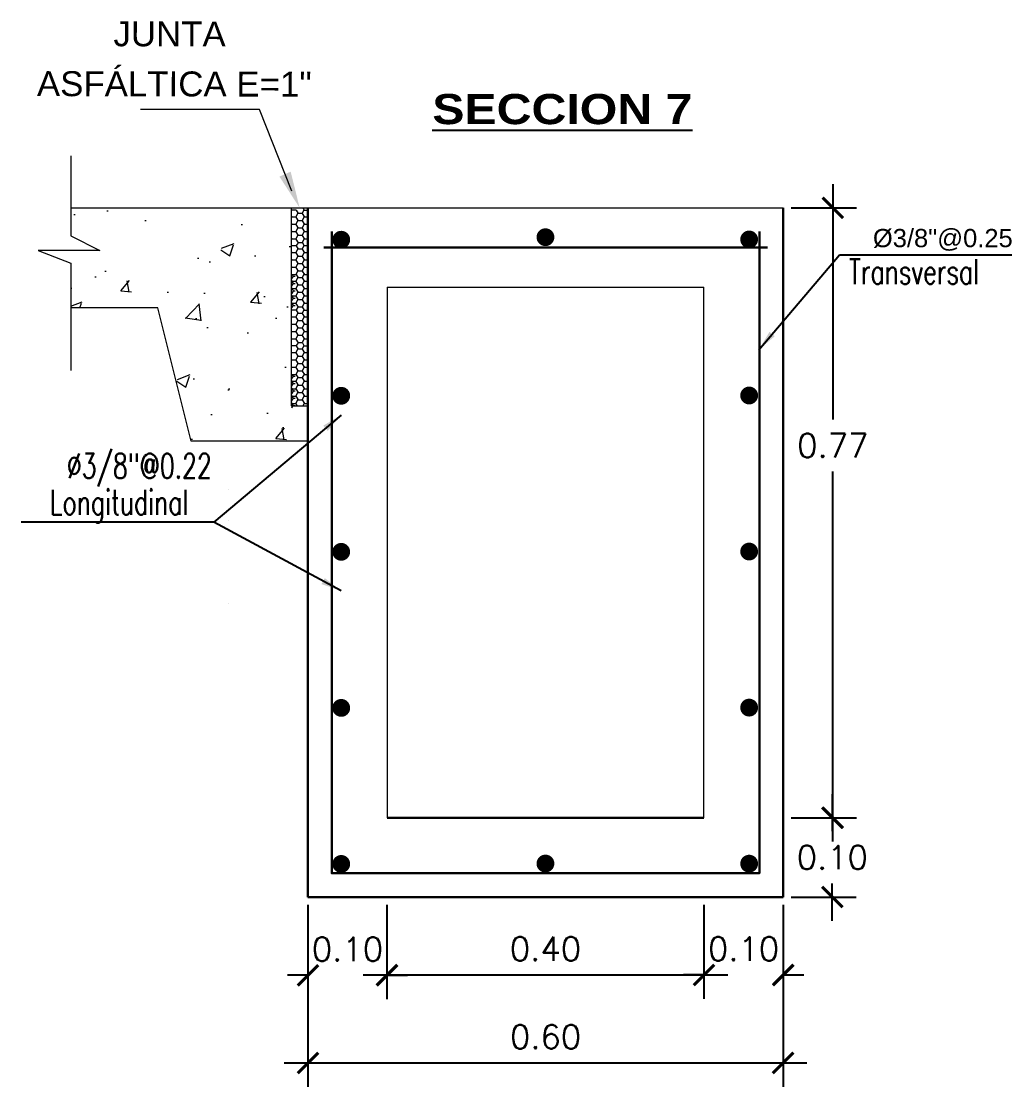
# Model space of a CAD drawing. Header units: millimetres. Extents: x 2085 to 2236, y 1365 to 1444.
# Drawn here: x 2234.154 to 2235.404, y 1440.389 to 1441.734 of the extents above; entities that cross this region are included whole.
import ezdxf

# ---------------------------------------------------------------- set-up
doc = ezdxf.new("R2010")
doc.units = ezdxf.units.MM
doc.linetypes.add('ACAD_ISO02W100', pattern=[15, 12, -3])
for name, color, linetype, lineweight in [('0.2', 32, 'ACAD_ISO02W100', 0), ('cotas', 1, 'Continuous', 15), ('linea fina 01', 189, 'Continuous', 0), ('TEXTO', 255, 'Continuous', 5)]:
    doc.layers.add(name, color=color, linetype=linetype, lineweight=lineweight)
doc.layers.add('TEX', color=3, linetype='Continuous')
doc.styles.add('COTAS', font='arial.ttf')
doc.styles.add('MtXpl_Arial_Black', font='')
doc.styles.add('ROMANS', font='romans.shx', dxfattribs={"width": 0.7})
doc.styles.add('ROMANS-DIM', font='romans.shx')
doc.styles.add('VANO', font='swissl.ttf', dxfattribs={"height": 0.2})
doc.styles.get('MtXpl_Arial_Black').set_extended_font_data('Arial Black')
doc.dimstyles.new('1-25V', dxfattribs={"dimscale": 0.2, "dimtxt": 0.18, "dimasz": 0.13, "dimexe": 0.18, "dimexo": 0.15, "dimgap": 0.1, "dimtad": 0, "dimtih": 1, "dimtoh": 1, "dimzin": 0, "dimdsep": 46, "dimtxsty": 'COTAS', "dimcen": 0.09, "dimadec": 0, "dimazin": 0, "dimtfac": 1, "dimtmove": 2, "dimatfit": 3, "dimfxl": 1, "dimtolj": 1, "dimtzin": 0, "dimarcsym": 0})
doc.dimstyles.new('20_METRIC  ARCHITECTURAL', dxfattribs={"dimscale": 0.2, "dimtxt": 0.03, "dimasz": 0.13, "dimexe": 0.15, "dimexo": 0.05, "dimgap": 0.09, "dimtad": 1, "dimtih": 1, "dimtoh": 1, "dimzin": 0, "dimdsep": 46, "dimtxsty": 'ROMANS-DIM', "dimblk": 'ARCHTICK', "dimcen": 2, "dimdle": 0.15, "dimclrd": 9, "dimclre": 9, "dimadec": 0, "dimazin": 0, "dimtfac": 1, "dimtix": 1, "dimtofl": 0, "dimtmove": 0, "dimatfit": 3, "dimfxl": 1, "dimfrac": 2, "dimtolj": 1, "dimtzin": 0, "dimarcsym": 0})

# ---------------------------------------------------------------- blocks, each defined once
blk = doc.blocks.new('_ArchTick')
at = {"color": 0, "linetype": 'ByBlock', "const_width": 0.15}
blk.add_lwpolyline([(-0.5, -0.5), (0.5, 0.5)], dxfattribs=at)
blk = doc.blocks.new('*D833')
at = {"color": 9, "lineweight": -2, "transparency": 16777216}
for p, q in [((2234.515935564061, 1440.618351281424), (2234.515935564061, 1440.3889240346)), ((2235.115935564095, 1440.618351281424), (2235.115935564095, 1440.3889240346)), ((2234.485935564061, 1440.4189240346), (2235.145935564096, 1440.4189240346))]:
    blk.add_line(p, q, dxfattribs=at)
at = {"layer": 'Defpoints', "color": 0, "transparency": 16777216}
for p in [(2234.515935564061, 1440.628351281424, 5186.962977339907), (2235.115935564095, 1440.628351281424, 5186.962977339907), (2235.115935564095, 1440.4189240346)]:
    blk.add_point(p, dxfattribs=at)
at = {"color": 9, "lineweight": -2, "transparency": 16777216, "xscale": 0.026, "yscale": 0.026, "zscale": 0.026, "rotation": 180}
blk.add_blockref('_ArchTick', (2234.515935564061, 1440.4189240346), dxfattribs=at)
at = {"color": 9, "lineweight": -2, "transparency": 16777216, "xscale": 0.026, "yscale": 0.026, "zscale": 0.026}
blk.add_blockref('_ArchTick', (2235.115935564095, 1440.4189240346), dxfattribs=at)
at = {"color": 0, "lineweight": 0, "transparency": 16777216, "insert": (2234.815935564107, 1440.4519240346), "char_height": 0.03, "attachment_point": 5, "style": 'ROMANS-DIM'}
blk.add_mtext('\\A1;0.60', dxfattribs=at)
blk = doc.blocks.new('*D834')
at = {"color": 9, "lineweight": -2, "transparency": 16777216}
for p, q in [((2235.177992081091, 1440.758351193508), (2235.177992081091, 1440.711351284033)), ((2235.125935564039, 1440.728351193508), (2235.207992081091, 1440.728351193508)), ((2235.177992081091, 1440.598351283287), (2235.177992081091, 1440.645351284033)), ((2235.125935564039, 1440.628351283287), (2235.207992081091, 1440.628351283287))]:
    blk.add_line(p, q, dxfattribs=at)
at = {"layer": 'Defpoints', "color": 0, "transparency": 16777216}
for p in [(2235.115935564039, 1440.728351193508), (2235.115935564039, 1440.628351283287), (2235.177992081091, 1440.628351283287)]:
    blk.add_point(p, dxfattribs=at)
at = {"color": 9, "lineweight": -2, "transparency": 16777216, "xscale": 0.026, "yscale": 0.026, "zscale": 0.026}
for p, rotation in [((2235.177992081091, 1440.728351193508), 90), ((2235.177992081091, 1440.628351283287), 270)]:
    blk.add_blockref('_ArchTick', p, dxfattribs=dict(at, rotation=rotation))
at = {"color": 0, "lineweight": 0, "transparency": 16777216, "insert": (2235.177992081091, 1440.678351284032), "char_height": 0.03, "attachment_point": 5, "style": 'ROMANS-DIM'}
blk.add_mtext('\\A1;0.10', dxfattribs=at)
blk = doc.blocks.new('*D835')
at = {"color": 9, "lineweight": -2, "transparency": 16777216}
for p, q in [((2234.515935564061, 1440.618351283287), (2234.515935564061, 1440.499500723844)), ((2234.615655943398, 1440.618351283287), (2234.615655943398, 1440.499500723844)), ((2234.515935564061, 1440.529500723844), (2234.489935564061, 1440.529500723844)), ((2234.615655943398, 1440.529500723844), (2234.641655943399, 1440.529500723844))]:
    blk.add_line(p, q, dxfattribs=at)
at = {"layer": 'Defpoints', "color": 0, "transparency": 16777216}
for p in [(2234.515935564061, 1440.628351283287, 5186.962977339907), (2234.615655943398, 1440.628351283287, 5186.962977339907), (2234.615655943398, 1440.529500723844)]:
    blk.add_point(p, dxfattribs=at)
at = {"color": 9, "lineweight": -2, "transparency": 16777216, "xscale": 0.026, "yscale": 0.026, "zscale": 0.026}
blk.add_blockref('_ArchTick', (2234.515935564061, 1440.529500723844), dxfattribs=at)
at = {"color": 9, "lineweight": -2, "transparency": 16777216, "xscale": 0.026, "yscale": 0.026, "zscale": 0.026, "rotation": 180}
blk.add_blockref('_ArchTick', (2234.615655943398, 1440.529500723844), dxfattribs=at)
at = {"color": 0, "lineweight": 0, "transparency": 16777216, "insert": (2234.565795753729, 1440.562500723843), "char_height": 0.03, "attachment_point": 5, "style": 'ROMANS-DIM'}
blk.add_mtext('\\A1;0.10', dxfattribs=at)
blk = doc.blocks.new('*D836')
at = {"color": 9, "lineweight": -2, "transparency": 16777216}
for p, q in [((2234.615655943398, 1440.618351281424), (2234.615655943398, 1440.499922184562)), ((2235.015935564061, 1440.618351281424), (2235.015935564061, 1440.499922184562)), ((2234.585655943398, 1440.529922184562), (2235.045935564061, 1440.529922184562))]:
    blk.add_line(p, q, dxfattribs=at)
at = {"layer": 'Defpoints', "color": 0, "transparency": 16777216}
for p in [(2234.615655943398, 1440.628351281424, 10373.92595467981), (2235.015935564061, 1440.628351281424, 5186.962977339907), (2235.015935564061, 1440.529922184562)]:
    blk.add_point(p, dxfattribs=at)
at = {"color": 9, "lineweight": -2, "transparency": 16777216, "xscale": 0.026, "yscale": 0.026, "zscale": 0.026, "rotation": 180}
blk.add_blockref('_ArchTick', (2234.615655943398, 1440.529922184562), dxfattribs=at)
at = {"color": 9, "lineweight": -2, "transparency": 16777216, "xscale": 0.026, "yscale": 0.026, "zscale": 0.026}
blk.add_blockref('_ArchTick', (2235.015935564061, 1440.529922184562), dxfattribs=at)
at = {"color": 0, "lineweight": 0, "transparency": 16777216, "insert": (2234.81579575373, 1440.562922184561), "char_height": 0.03, "attachment_point": 5, "style": 'ROMANS-DIM'}
blk.add_mtext('\\A1;0.40', dxfattribs=at)
blk = doc.blocks.new('*D837')
at = {"color": 9, "lineweight": -2, "transparency": 16777216}
for p, q in [((2235.015935564061, 1440.618351281424), (2235.015935564061, 1440.499922184562)), ((2235.115935564095, 1440.618351281424), (2235.115935564095, 1440.499922184562)), ((2235.015935564061, 1440.529922184562), (2234.989935564061, 1440.529922184562)), ((2235.115935564095, 1440.529922184562), (2235.141935564096, 1440.529922184562))]:
    blk.add_line(p, q, dxfattribs=at)
at = {"layer": 'Defpoints', "color": 0, "transparency": 16777216}
for p in [(2235.015935564061, 1440.628351281424, 5186.962977339907), (2235.115935564095, 1440.628351281424, 5186.962977339907), (2235.115935564095, 1440.529922184562)]:
    blk.add_point(p, dxfattribs=at)
at = {"color": 9, "lineweight": -2, "transparency": 16777216, "xscale": 0.026, "yscale": 0.026, "zscale": 0.026}
blk.add_blockref('_ArchTick', (2235.015935564061, 1440.529922184562), dxfattribs=at)
at = {"color": 9, "lineweight": -2, "transparency": 16777216, "xscale": 0.026, "yscale": 0.026, "zscale": 0.026, "rotation": 180}
blk.add_blockref('_ArchTick', (2235.115935564095, 1440.529922184562), dxfattribs=at)
at = {"color": 0, "lineweight": 0, "transparency": 16777216, "insert": (2235.065935564078, 1440.562922184561), "char_height": 0.03, "attachment_point": 5, "style": 'ROMANS-DIM'}
blk.add_mtext('\\A1;0.10', dxfattribs=at)
blk = doc.blocks.new('TEXTO 1')
at = {"layer": 'linea fina 01', "ltscale": 0.1}
for p, q in [((-0.0508167723950521, 0.1241394892707319), (-0.2010398150864177, 0.1241394892707319)), ((-0.0100357992129006, 0.0209258095888174), (-0.0508167723950521, 0.1241394892707319))]:
    blk.add_line(p, q, dxfattribs=at)
blk.add_solid([(-0.02553807579244, 0.0394717055042122), (0, 0), (-0.0113560050455419, 0.0456207189772329)], dxfattribs=at)
at = {"layer": '0.2', "color": 251, "true_color": 0x636466, "style": 'VANO', "oblique": 359.9999999999988}
for s, p in [('JUNTA', (-0.235123199257103, 0.2039847484927009, -5186.962977339907)), ('ASFÁLTICA E=1"', (-0.331776078852684, 0.1410587300779298, -5186.962977339907))]:
    blk.add_text(s, height=0.0314999999999926, rotation=359.8799999999986, dxfattribs=at).set_placement(p)
blk = doc.blocks.new('junta asfaltica')
at = {"lineweight": 0}
h = blk.add_hatch(dxfattribs=at)
h.set_pattern_fill('AR-CONC', scale=0.01, style=0)
h.set_pattern_definition([(50, (-0.1189008341857516, -0.0700673807971271), (0.1639662020964036, -0.0143451769850128), [0.017145, -0.188595]), (355, (-0.1189008341857516, -0.0700673807971271), (-0.0317190792824724, 0.1719511607151316), [0.013716, -0.150876525753]), (100.4514446999999, (-0.1052370278862327, -0.0712628090009275), (0.1322471223813179, 0.1576059767209756), [0.01457100792, -0.1602812201399999]), (46.1842, (-0.1189008341857516, -0.0243473808466206), (0.2439711368029169, -0.0378380951394544), [0.0257175, -0.2828925]), (96.6355576099999, (-0.0985699241846305, -0.0275005307792071), (0.2136637206463527, 0.2226835121379494), [0.021856520826, -0.240422047344]), (351.18415117, (-0.1189008341857516, -0.0243473808466206), (0.2136637206584793, 0.2226835121269794), [0.020573970363, -0.226313758728]), (21, (-0.0960408341843504, -0.0357773808761977), (0.1364529521422192, -0.0920386783683789), [0.017145, -0.188595]), (326, (-0.0960408341843504, -0.0357773808761977), (0.0556218255128824, 0.1657691695100873), [0.013716, -0.150876]), (71.45144499999999, (-0.0846697548481643, -0.0434472707099758), (0.1920747773508445, 0.0737304919973147), [0.01457100792, -0.16028094384]), (37.5, (-0.1189008341857516, -0.0700673807971271), (0.0027797429255326, 0.0760995349858378), [0, -0.1490472, 0, -0.153162, 0, -0.1514475]), (7.499999999999999, (-0.1189008341857516, -0.0700673807971271), (0.0601376962592752, 0.0901625173363076), [0, -0.0873252, 0, -0.1456182, 0, -0.0577215]), (327.5, (-0.1698786341848972, -0.0700673807971271), (0.1220315356501842, -0.0051558695934061), [0, -0.05715, 0, -0.178308, 0, -0.236601]), (317.5, (-0.1927386341862984, -0.0700673807971271), (0.1333162632474163, 0.0228838419299997), [0, -0.074295, 0, -0.1184148, 0, -0.168021])])
h.paths.add_polyline_path([(-0.0210516101701615, 2.68221356e-08), (-0.2996047820056447, 2.68221356e-08), (-0.2996047820056447, -0.0354425396023999), (-0.2629513452084211, -0.0536842927335783), (-0.3405718617955244, -0.0536842927335783), (-0.2996047820056447, -0.0698087543248676), (-0.2996047820056447, -0.1263088059424717), (-0.1894634049244814, -0.1263088059424717), (-0.1473604562202126, -0.2947206035255476), (-0.0210516101701615, -0.2947206075489248)])
h = blk.add_hatch(dxfattribs=at)
h.set_pattern_fill('HONEY', scale=0.0187124216457653, angle=180, style=0)
h.set_pattern_definition([(360, (-1344.435306308298, 712.0165321929755), (0.0080206117279161, -0.0046307012336861), [0.0053470744852774, -0.0106941489705549]), (240, (-1344.435306308298, 712.0165321929755), (-0.0080206107696662, -0.0046307028934237), [0.0053470744852774, -0.0106941489705549]), (300, (-1344.435306308298, 712.0165321929755), (9.5825e-10, -0.0092614041271098), [-0.0106941489705548, 0.0053470744852774])])
h.paths.add_polyline_path([(-0.0210514743416752, -0.0843195278941949), (-0.0210514743416752, -0.1264220193027086), (-0.0160414602769379, -0.1264220193027086), (-0.0160414602769379, -0.0843195278941949)])
h = blk.add_hatch(dxfattribs=at)
h.set_pattern_fill('HONEY', scale=0.0187124216457653, angle=180, style=0)
h.set_pattern_definition([(360, (-1344.435306308298, 711.8902233816681), (0.0080206117279161, -0.0046307012336861), [0.0053470744852774, -0.0106941489705549]), (240, (-1344.435306308298, 711.8902233816681), (-0.0080206107696662, -0.0046307028934237), [0.0053470744852774, -0.0106941489705549]), (300, (-1344.435306308298, 711.8902233816681), (9.5825e-10, -0.0092614041271098), [-0.0106941489705548, 0.0053470744852774])])
h.paths.add_polyline_path([(-0.0210514743416752, -0.2106283378600438), (-0.0210514743416752, -0.2527308292685575), (-0.0160414602769379, -0.2527308292685575), (-0.0160414602769379, -0.2106283378600438)])
at = {"color": 7, "linetype": 'ByBlock', "lineweight": 0}
for p, q in [((-0.2996047820056447, 0.0657418549060367), (-0.2996047820056447, -0.0354425369203)), ((-0.2996047820056447, -0.0354425369203), (-0.2629513452084211, -0.0536842887102012)), ((-0.2629513452084211, -0.0536842887102012), (-0.3405718617955244, -0.0536842887102012)), ((-0.3405718617955244, -0.0536842887102012), (-0.2996047820056447, -0.0698087529838176)), ((-0.2996047820056447, -0.0698087529838176), (-0.2996047820056447, -0.2053593622147218))]:
    blk.add_line(p, q, dxfattribs=at)
at = {"color": 7, "lineweight": 0}
for p, q in [((-0.2996047820056447, 2.81631856e-08), (-0.0210516101701615, 2.81631856e-08)), ((-0.0210514743416752, 0), (0, 0)), ((-0.0210514743416752, 0), (-0.0210514743416752, -0.25)), ((-0.0066348896848467, 0), (-0.0049328113927913, -0.0029480829834938)), ((-1.357866495e-07, -0.2947206048668249), (-1.357866495e-07, 0)), ((-0.0210515703142846, -0.010682698041137), (-0.0205355835823866, -0.0115764141082764)), ((-0.020682943747488, -0.0112982127070609), (-0.0210515702724479, -0.0119366937874475)), ((-0.0148197005551083, -0.0027724613248665), (-0.0210514743416752, -0.0027724613248665)), ((-0.0203683337476832, -0.0113096965849309), (-0.0150212592793651, -0.0113096965849309)), ((-0.0126623334804208, -0.0066675102709723), (-0.0153358707461848, -0.0112982113657836)), ((-0.0151885115028563, -0.0115764141082764), (-0.0125149742584654, -0.0162071165441375)), ((-0.0148361946316982, -0.0029252399504003), (-0.0125149739019435, -0.0069457130134651)), ((-0.0123477220349742, -0.0066789941488423), (-0.0070006475457376, -0.0066789941488423)), ((-0.0051546604418036, -0.0029252412914502), (-0.0073152590334757, -0.0066675075888725)), ((-0.0046417228782047, -0.0112982100247336), (-0.0073152601439688, -0.0159289124608222)), ((-0.0071679010893604, -0.0069457116721878), (-0.0044943638449695, -0.0115764141082764)), ((-0.0051235891251054, -0.0029047425091449), (2.09184e-11, -0.0029047425091449)), ((-0.0043271103013467, -0.0113096965849309), (-9.55119503e-08, -0.0113096965849309)), ((-0.0210515699372991, -0.0199441029130867), (-0.0205355831840279, -0.0208378162978988)), ((-0.0206829452140482, -0.0205596175790106), (-0.0210515706708066, -0.0211980946362473)), ((-0.0203683337476832, -0.0205710987745533), (-0.0150212592793651, -0.0205710987745533)), ((-0.0126623334804208, -0.0159289138018721), (-0.0153358707461848, -0.0205596148966834)), ((-0.012662334612287, -0.0251903173327719), (-0.0153358718775962, -0.0298210184275831)), ((-0.0151885091140685, -0.0208378176391761), (-0.0125149718487592, -0.0254685200750373)), ((-0.0123477220349742, -0.0159403976797421), (-0.0070006475457376, -0.0159403976797421)), ((-0.0123477220349742, -0.0252017985283146), (-0.0070006475457376, -0.0252017985283146)), ((-0.0046417231928899, -0.0205596135556334), (-0.0073152604372808, -0.0251903146504446)), ((-0.0071678994549984, -0.0162071192264648), (-0.004494362168316, -0.0208378189802261)), ((-0.0071678997692288, -0.0254685200750373), (-0.0044943625248379, -0.0300992225108985)), ((-0.0043271103013467, -0.0205710987745533), (-9.55119503e-08, -0.0205710987745533)), ((-0.0210515702724479, -0.0292055037616592), (-0.0205355819684883, -0.0300992225108985)), ((-0.0206829452140482, -0.0298210197686331), (-0.0210515703774945, -0.0304594981669197)), ((-0.0210515698745439, -0.038466907292559), (-0.0205355807952401, -0.0393606260417983)), ((-0.0206829463459144, -0.0390824232995328), (-0.0210515704193313, -0.0397208990157196)), ((-0.0203683337476832, -0.0298325009644032), (-0.0150212592793651, -0.0298325009644032)), ((-0.0203683337476832, -0.0390939018129757), (-0.0150212592793651, -0.0390939018129757)), ((-0.012662334905599, -0.0344517195223944), (-0.0153358721709083, -0.0390824219584829)), ((-0.0151885087157098, -0.0300992225108985), (-0.0125149714504005, -0.0347299236059371)), ((-0.0151885074797065, -0.0393606260417983), (-0.0125149702348608, -0.0439913284778868)), ((-0.0123477220349742, -0.0344632034002643), (-0.0070006475457376, -0.0344632034002643)), ((-0.0046417253929576, -0.0298210197686331), (-0.0073152626373485, -0.0344517222047216)), ((-0.0046417257703979, -0.0390824232995328), (-0.0073152630357072, -0.043713125735394)), ((-0.007167897380441, -0.034729924946987), (-0.004494360114677, -0.0393606260417983)), ((-0.0043271103013467, -0.0298325009644032), (-9.55537871e-08, -0.0298325009644032)), ((-0.0043271103013467, -0.0390939018129757), (-9.55537871e-08, -0.0390939018129757)), ((-0.0149139519339769, -0.0477837949990772), (-0.0206632865078973, -0.0477837949990772)), ((-0.0126623331034352, -0.0517069253326099), (-0.0153358703478261, -0.0563376264274211)), ((-0.0125149702348608, -0.0439913284778868), (-0.014899782829616, -0.0475884993372802)), ((-0.0148361946316982, -0.0479646563528604), (-0.0125149739019435, -0.0519851307569752)), ((-0.0123477220349742, -0.0437246042490642), (-0.0070006475457376, -0.0437246042490642)), ((-0.0123477220349742, -0.0517184105515298), (-0.0070006475457376, -0.0517184105515298)), ((-0.0051546604418036, -0.0479646590351877), (-0.0073152590334757, -0.0517069253326099)), ((-0.0071679007123748, -0.0519851307569752), (-0.0044943634466108, -0.0566158305107365)), ((-0.0069412944512806, -0.0439446634054548), (-0.0051814038679368, -0.0474320340156282)), ((-0.0052986274031355, -0.0476877263188271), (2.09184e-11, -0.0476877263188271)), ((-0.0210515703142846, -0.0557221157848744), (-0.0205355839802906, -0.0566158291696866)), ((-0.020682943747488, -0.056337630450571), (-0.0210515702724479, -0.056976108849085)), ((-0.0210515699372991, -0.0649835179744969), (-0.0205355831840279, -0.0658772340416363)), ((-0.0206829448370627, -0.0655990312993708), (-0.0210515706708066, -0.0662375083566076)), ((-0.0203683337476832, -0.056349112987391), (-0.0150212592793651, -0.056349112987391)), ((-0.0203683337476832, -0.0656105138361909), (-0.0150212592793651, -0.0656105138361909)), ((-0.0126623334804208, -0.0609683302043322), (-0.0153358707461848, -0.0655990312993708)), ((-0.0151885111258707, -0.0566158305107365), (-0.0125149738601067, -0.061246532946825)), ((-0.015188509491054, -0.0658772353826862), (-0.0125149722466631, -0.0705079364777248)), ((-0.0123477220349742, -0.0609798140824296), (-0.0070006475457376, -0.0609798140824296)), ((-0.0046417228782047, -0.0563376264274211), (-0.0073152601439688, -0.0609683275222324)), ((-0.0046417231928899, -0.0655990299580935), (-0.0073152604372808, -0.0702297310531321)), ((-0.0071678994549984, -0.061246534287875), (-0.004494362168316, -0.0658772367239635)), ((-0.0043271103013467, -0.056349112987391), (-9.55119503e-08, -0.056349112987391)), ((-0.0043271103013467, -0.0656105138361909), (-9.55119503e-08, -0.0656105138361909)), ((-0.0210515702724479, -0.0742449201643467), (-0.0205355819684883, -0.075138637572536)), ((-0.0206829452140482, -0.0748604361713206), (-0.0210515695812319, -0.0754989132285573)), ((-0.0203683337476832, -0.0748719160258133), (-0.0150212592793651, -0.0748719160258133)), ((-0.012662334612287, -0.0702297323941821), (-0.0153358718775962, -0.0748604348302706)), ((-0.012662334905599, -0.0794911372661318), (-0.0153358721709083, -0.0841218370198931)), ((-0.0151885087157098, -0.075138637572536), (-0.0125149714504005, -0.0797693400083972)), ((-0.0123477220349742, -0.0702412162720521), (-0.0070006475457376, -0.0702412162720521)), ((-0.0123477220349742, -0.0795026184619019), (-0.0070006475457376, -0.0795026184619019)), ((-0.0046417254766311, -0.0748604361713206), (-0.0073152627423951, -0.0794911386071817)), ((-0.0071678993713249, -0.0705079391598247), (-0.0044943621264792, -0.075138638913586)), ((-0.0071678977783449, -0.0797693413494471), (-0.0046064829057286, -0.0842058411240032)), ((-0.0043271103013467, -0.0748719160258133), (-9.55537871e-08, -0.0748719160258133)), ((-0.0210515698745439, -0.0835063236952465), (-0.0206477031460963, -0.0842058411240032)), ((-0.0210515696230687, -0.0920769859849315), (-0.0205355836869785, -0.092970700711021)), ((-0.0206829438311615, -0.0926924993098055), (-0.0210515699791358, -0.0933309790491421)), ((-0.0206829463459144, -0.084121839701993), (-0.0207314448966827, -0.0842058411240032)), ((-0.0203683337476832, -0.0841333195567131), (-0.0150212592793651, -0.0841333195567131)), ((-0.0203683337476832, -0.0927039805053482), (-0.0150212592793651, -0.0927039805053482)), ((-0.0126623335854674, -0.088061795532667), (-0.0153358708507767, -0.0926924979687556)), ((-0.015188510140888, -0.092970700711021), (-0.0125149728751239, -0.0976014018058322)), ((-0.0148361947362901, -0.0843195265531449), (-0.0125149740069901, -0.0883399996162098)), ((-0.0123477220349742, -0.088073280751587), (-0.0070006475457376, -0.088073280751587)), ((-0.0051546604836403, -0.0843195278941949), (-0.0073152590753125, -0.0880617941916171)), ((-0.0046417224803008, -0.0926924966274783), (-0.0073152597456101, -0.0973231963812396)), ((-0.0071679011521155, -0.0883399982749325), (-0.0044943638868062, -0.0929706993699711)), ((-0.0043271103013467, -0.0841333195567131), (-9.55537871e-08, -0.0841333195567131)), ((-0.0043271103013467, -0.0927039805053482), (-9.55119503e-08, -0.0927039805053482)), ((-0.0210515699372991, -0.1013383868337314), (-0.0205355831840279, -0.1022321029006434)), ((-0.0206829453190949, -0.101953901499428), (-0.0210515707544801, -0.1025923812389919)), ((-0.0203683337476832, -0.101965384036248), (-0.0150212592793651, -0.101965384036248)), ((-0.0126623335431759, -0.0973232004046167), (-0.0153358707880216, -0.101953900158378)), ((-0.0126623342348467, -0.1065846025942392), (-0.0153358714792376, -0.1112153050303277)), ((-0.015188509197742, -0.1022321055829707), (-0.0125149719533511, -0.1068628080188319)), ((-0.0123477220349742, -0.0973346829414368), (-0.0070006475457376, -0.0973346829414368)), ((-0.0123477220349742, -0.1065960851310592), (-0.0070006475457376, -0.1065960851310592)), ((-0.0046417235698755, -0.1019538988173281), (-0.0073152608356395, -0.1065846012531892)), ((-0.0071678995386719, -0.0976014044879321), (-0.0044943622733626, -0.1022321055829707)), ((-0.0071678984072605, -0.1068628080188319), (-0.0044943611624149, -0.1114935091138705)), ((-0.0043271103013467, -0.101965384036248), (-9.55119503e-08, -0.101965384036248)), ((-0.0210515695812319, -0.1105997917054537), (-0.0205355820526165, -0.1114935077725931)), ((-0.0206829452772581, -0.1112153063713777), (-0.0210515700209726, -0.1118537820875645)), ((-0.0210515698745439, -0.1198611925542536), (-0.0205355807952401, -0.1207549126445428)), ((-0.0206829459475557, -0.1204767085612275), (-0.0210515700209726, -0.121115182936137)), ((-0.0203683337476832, -0.1112267862260978), (-0.0150212592793651, -0.1112267862260978)), ((-0.0203683337476832, -0.1204881884157203), (-0.0150212592793651, -0.1204881884157203)), ((-0.0126623353035029, -0.115846004784089), (-0.015335872569267, -0.1204767072199502)), ((-0.0151885087157098, -0.1114935077725931), (-0.0125149714504005, -0.1161242088676317)), ((-0.0151885076052167, -0.1207549126445428), (-0.0125149703189891, -0.1253856150806314)), ((-0.0123477220349742, -0.115857488661959), (-0.0070006475457376, -0.115857488661959)), ((-0.0046417250787272, -0.1112153063713777), (-0.0073152623649548, -0.115846006125139)), ((-0.0046417261683018, -0.1204767085612275), (-0.0073152634336111, -0.1251074109970887)), ((-0.0071678974850329, -0.1161242115497316), (-0.0044943602197236, -0.1207549139855928)), ((-0.0043271103013467, -0.1112267862260978), (-9.55537871e-08, -0.1112267862260978)), ((-0.0043271103013467, -0.1204881884157203), (-9.55537871e-08, -0.1204881884157203)), ((-0.1894634049244814, -0.1263088032603719), (-0.2996047820056447, -0.1263088032603719)), ((-0.1473604562202126, -0.2947206021844977), (-0.1894634049244814, -0.1263088032603719)), ((-0.0148197005551083, -0.1290812712907154), (-0.0210514743416752, -0.1290812712907154)), ((-0.0126623334804208, -0.1329763215778712), (-0.0153358707461848, -0.1376070213316325)), ((-0.0148361946316982, -0.1292340499162492), (-0.0125149739019435, -0.133254524320364)), ((-0.0129228676319144, -0.1255586645006588), (-0.0148348480788627, -0.1288070999084994)), ((-0.0123477220349742, -0.1251188908515814), (-0.0070006475457376, -0.1251188908515814)), ((-0.0123477220349742, -0.1329878041146912), (-0.0070006475457376, -0.1329878041146912)), ((-0.0073218910883952, -0.1251188908515814), (-0.0049328113927913, -0.1292568942903927)), ((-0.0051546604418036, -0.1292340525983491), (-0.0073152590334757, -0.1329763188957713)), ((-0.0071679010893604, -0.1332545229793141), (-0.0044943638449695, -0.1378852240741253)), ((-0.0051235891251054, -0.1292135524749938), (2.09184e-11, -0.1292135524749938)), ((-0.0210515703142846, -0.1369915093480358), (-0.0205355835823866, -0.1378852240741253)), ((-0.020682943747488, -0.1376070226729098), (-0.0210515702724479, -0.1382455037532964)), ((-0.0210515699372991, -0.1462529128789356), (-0.0205355831840279, -0.1471466276050251)), ((-0.0206829452140482, -0.1468684275448595), (-0.0210515706708066, -0.1475069046020963)), ((-0.0203683337476832, -0.1376185065507798), (-0.0150212592793651, -0.1376185065507798)), ((-0.0203683337476832, -0.1468799073993523), (-0.0150212592793651, -0.1468799073993523)), ((-0.0126623334804208, -0.142237723767721), (-0.0153358707461848, -0.1468684262038096)), ((-0.0151885115028563, -0.1378852240741253), (-0.0125149742584654, -0.1425159265099865)), ((-0.0151885091140685, -0.147146628946075), (-0.0125149718487592, -0.1517773300408862)), ((-0.0123477220349742, -0.1422492089866409), (-0.0070006475457376, -0.1422492089866409)), ((-0.0046417228782047, -0.1376070199905826), (-0.0073152601439688, -0.1422377224266711)), ((-0.0046417231928899, -0.1468684248625323), (-0.0073152604372808, -0.1514991246162936)), ((-0.0071678994549984, -0.1425159291923137), (-0.004494362168316, -0.1471466302871249)), ((-0.0043271103013467, -0.1376185065507798), (-9.55119503e-08, -0.1376185065507798)), ((-0.0043271103013467, -0.1468799073993523), (-9.55119503e-08, -0.1468799073993523)), ((-0.0210515702724479, -0.1555143137275081), (-0.0205355819684883, -0.1564080324767474)), ((-0.0206829452140482, -0.156129829734482), (-0.0210515703774945, -0.156768309474046)), ((-0.0203683337476832, -0.1561413109302521), (-0.0150212592793651, -0.1561413109302521)), ((-0.012662334612287, -0.1514991259575709), (-0.0153358718775962, -0.156129828393432)), ((-0.012662334905599, -0.1607605308292932), (-0.0153358721709083, -0.1653912319243318)), ((-0.0151885087157098, -0.1564080324767474), (-0.0125149714504005, -0.1610387349128359)), ((-0.0123477220349742, -0.1515106098354408), (-0.0070006475457376, -0.1515106098354408)), ((-0.0123477220349742, -0.1607720133661132), (-0.0070006475457376, -0.1607720133661132)), ((-0.0046417253929576, -0.156129829734482), (-0.0073152626373485, -0.1607605321705705)), ((-0.0071678997692288, -0.1517773300408862), (-0.0044943625248379, -0.1564080324767474)), ((-0.007167897380441, -0.1610387362538859), (-0.004494360114677, -0.1656694360076472)), ((-0.0043271103013467, -0.1561413109302521), (-9.55537871e-08, -0.1561413109302521)), ((-0.0210515698745439, -0.1647757172584079), (-0.0205355807952401, -0.1656694360076472)), ((-0.0206829463459144, -0.1653912332653817), (-0.0210515704193313, -0.1660297089815685)), ((-0.0149139519339769, -0.1740926049649261), (-0.0206632865078973, -0.1740926049649261)), ((-0.0203683337476832, -0.1654027131198745), (-0.0150212592793651, -0.1654027131198745)), ((-0.0151885074797065, -0.1656694360076472), (-0.0125149702348608, -0.1703001384437357)), ((-0.0125149702348608, -0.1703001384437357), (-0.014899782829616, -0.1738973093031291)), ((-0.0148361946316982, -0.1742734676599866), (-0.0125149739019435, -0.1782939407228241)), ((-0.0123477220349742, -0.1700334142149131), (-0.0070006475457376, -0.1700334142149131)), ((-0.0046417257703979, -0.1653912332653817), (-0.0073152630357072, -0.1700219357012429)), ((-0.0051546604418036, -0.1742734690010366), (-0.0073152590334757, -0.1780157352984588)), ((-0.0069412944512806, -0.1702534747123536), (-0.0051814038679368, -0.1737408453225271)), ((-0.0052986274031355, -0.173996536284676), (2.09184e-11, -0.173996536284676)), ((-0.0043271103013467, -0.1654027131198745), (-9.55537871e-08, -0.1654027131198745)), ((-0.0210515703142846, -0.1820309257507233), (-0.0205355839802906, -0.1829246404765854)), ((-0.020682943747488, -0.1826464404164198), (-0.0210515702724479, -0.1832849188149339)), ((-0.0203683337476832, -0.1826579229532399), (-0.0150212592793651, -0.1826579229532399)), ((-0.0126623331034352, -0.1780157352984588), (-0.0153358703478261, -0.18264643773432)), ((-0.0126623334804208, -0.1872771388291312), (-0.0153358707461848, -0.1919078412652197)), ((-0.0151885111258707, -0.1829246418178627), (-0.0125149738601067, -0.1875553429126739)), ((-0.0123477220349742, -0.1780272218584287), (-0.0070006475457376, -0.1780272218584287)), ((-0.0123477220349742, -0.1872886240482785), (-0.0070006475457376, -0.1872886240482785)), ((-0.0046417228782047, -0.18264643773432), (-0.0073152601439688, -0.1872771374880813)), ((-0.0071679007123748, -0.1782939407228241), (-0.0044943634466108, -0.1829246418178627)), ((-0.0071678994549984, -0.1875553442537239), (-0.004494362168316, -0.1921860466898124)), ((-0.0043271103013467, -0.1826579229532399), (-9.55119503e-08, -0.1826579229532399)), ((-0.0210515699372991, -0.1912923279403458), (-0.0205355831840279, -0.1921860440074852)), ((-0.0206829448370627, -0.1919078412652197), (-0.0210515706708066, -0.1925463196635064)), ((-0.0210515702724479, -0.2005537301301956), (-0.0205355819684883, -0.2014474475383849)), ((-0.0206829452140482, -0.2011692461371695), (-0.0210515695812319, -0.2018077231944062)), ((-0.0203683337476832, -0.1919193238020398), (-0.0150212592793651, -0.1919193238020398)), ((-0.0203683337476832, -0.2011807273327122), (-0.0150212592793651, -0.2011807273327122)), ((-0.012662334612287, -0.1965385437010809), (-0.0153358718775962, -0.2011692447961195)), ((-0.015188509491054, -0.1921860453485351), (-0.0125149722466631, -0.1968167477846236)), ((-0.0151885087157098, -0.2014474475383849), (-0.0125149714504005, -0.2060781499742461)), ((-0.0123477220349742, -0.196550026237901), (-0.0070006475457376, -0.196550026237901)), ((-0.0046417231928899, -0.1919078399239424), (-0.0073152604372808, -0.196538542360031)), ((-0.0046417254766311, -0.2011692461371695), (-0.0073152627423951, -0.2057999485730306)), ((-0.0071678993713249, -0.1968167491256736), (-0.0044943621264792, -0.2014474488794349)), ((-0.0043271103013467, -0.1919193238020398), (-9.55119503e-08, -0.1919193238020398)), ((-0.0043271103013467, -0.2011807273327122), (-9.55537871e-08, -0.2011807273327122)), ((-0.0210515698745439, -0.2098151336610954), (-0.0206477031460963, -0.2105146510898521)), ((-0.0206829463459144, -0.2104306496678419), (-0.0207314448966827, -0.2105146510898521)), ((-0.0203683337476832, -0.210442129522562), (-0.0150212592793651, -0.210442129522562)), ((-0.012662334905599, -0.2057999458909308), (-0.0153358721709083, -0.2104306483267919)), ((-0.0126623335854674, -0.2143706054985159), (-0.0153358708507767, -0.2190013079346045)), ((-0.0148361947362901, -0.2106283365189938), (-0.0125149740069901, -0.2146488095820587)), ((-0.0123477220349742, -0.2058114284277508), (-0.0070006475457376, -0.2058114284277508)), ((-0.0123477220349742, -0.2143820907174359), (-0.0070006475457376, -0.2143820907174359)), ((-0.0051546604836403, -0.2106283378600438), (-0.0073152590753125, -0.214370604157466)), ((-0.0071678977783449, -0.206078151315296), (-0.0046064829057286, -0.2105146510898521)), ((-0.0071679011521155, -0.2146488068997314), (-0.0044943638868062, -0.21927950933582)), ((-0.0043271103013467, -0.210442129522562), (-9.55537871e-08, -0.210442129522562)), ((-0.0210515696230687, -0.2183857959507804), (-0.0205355836869785, -0.2192795106768699)), ((-0.0206829438311615, -0.2190013092756544), (-0.0210515699791358, -0.219639789014991)), ((-0.0210515699372991, -0.2276471981406303), (-0.0205355831840279, -0.2285409128664924)), ((-0.0206829453190949, -0.2282627128063268), (-0.0210515707544801, -0.2289011898635636)), ((-0.0203683337476832, -0.2190127918124745), (-0.0150212592793651, -0.2190127918124745)), ((-0.0203683337476832, -0.2282741940020969), (-0.0150212592793651, -0.2282741940020969)), ((-0.0126623335431759, -0.2236320090294157), (-0.0153358707880216, -0.2282627101242269)), ((-0.015188510140888, -0.2192795106768699), (-0.0125149728751239, -0.2239102131127311)), ((-0.015188509197742, -0.2285409168898695), (-0.0125149719533511, -0.2331716179846808)), ((-0.0123477220349742, -0.2236434929072857), (-0.0070006475457376, -0.2236434929072857)), ((-0.0046417224803008, -0.2190013065933272), (-0.0073152597456101, -0.2236320076883658)), ((-0.0046417235698755, -0.228262708783177), (-0.0073152608356395, -0.2328934112190382)), ((-0.0071678995386719, -0.223910214453781), (-0.0044943622733626, -0.2285409168898695)), ((-0.0043271103013467, -0.2190127918124745), (-9.55119503e-08, -0.2190127918124745)), ((-0.0043271103013467, -0.2282741940020969), (-9.55119503e-08, -0.2282741940020969)), ((-0.0210515695812319, -0.2369086016713027), (-0.0205355820526165, -0.2378023177384421)), ((-0.0206829452772581, -0.2375241163372266), (-0.0210515700209726, -0.2381625920534134)), ((-0.0203683337476832, -0.2375355961919467), (-0.0150212592793651, -0.2375355961919467)), ((-0.0126623342348467, -0.2328934125600881), (-0.0153358714792376, -0.2375241149961766)), ((-0.0151885087157098, -0.2378023177384421), (-0.0125149714504005, -0.2424330188334807)), ((-0.0123477220349742, -0.2329048964381855), (-0.0070006475457376, -0.2329048964381855)), ((-0.0046417250787272, -0.2375241163372266), (-0.0073152623649548, -0.2421548174320378)), ((-0.0071678984072605, -0.2331716179846808), (-0.0044943611624149, -0.2378023190797194)), ((-0.0043271103013467, -0.2375355961919467), (-9.55537871e-08, -0.2375355961919467)), ((-0.0210515698745439, -0.2461700025201026), (-0.0205355807952401, -0.2470637226103918)), ((-0.0206829459475557, -0.2467855185270764), (-0.0210515700209726, -0.2474239942430358)), ((-0.0210514743416752, -0.25), (-1.357866495e-07, -0.25)), ((-0.0203683337476832, -0.2467969983815692), (-0.0150212592793651, -0.2467969983815692)), ((-0.0126623353035029, -0.2421548147499379), (-0.015335872569267, -0.2467855171857991)), ((-0.0151885076052167, -0.2470637226103918), (-0.0134932470714375, -0.25)), ((-0.0123477220349742, -0.2421662986278079), (-0.0070006475457376, -0.2421662986278079)), ((-0.0071678974850329, -0.2424330228566305), (-0.0044943602197236, -0.2470637239514417)), ((-0.0046417261683018, -0.2467855185270764), (-0.0064976078897416, -0.25)), ((-0.0043271103013467, -0.2467969983815692), (-9.55537871e-08, -0.2467969983815692)), ((-1.357866495e-07, -0.2947206048668249), (-0.1473604562202126, -0.2947206021844977))]:
    blk.add_line(p, q, dxfattribs=at)
blk.add_blockref('TEXTO 1', (-0.0105257371706102, 0), dxfattribs=at)
blk = doc.blocks.new('*U624')
at = {"color": 5, "const_width": 0.01125}
blk.add_lwpolyline([(-0.0056249999999984, 0, 1), (0.0056249999999984, 0, 1)], format="xyb", close=True, dxfattribs=at)
blk = doc.blocks.new('*U623')
at = {"layer": 'cotas', "color": 0, "linetype": 'ByBlock', "lineweight": -2}
blk.add_blockref('*U624', (0, 0), dxfattribs=at)
at = {"layer": 'cotas', "color": 0, "linetype": 'ByBlock', "lineweight": -2, "transparency": 16777216}
for p in [(0.197, 0), (0.3939999999999999, 0), (0.5910000000000001, 0), (0.7879999999999999, 0)]:
    blk.add_blockref('*U624', p, dxfattribs=at)
blk = doc.blocks.new('*U622')
at = {"color": 5, "const_width": 0.01125}
blk.add_lwpolyline([(-0.0056249999999984, 0, 1), (0.0056249999999984, 0, 1)], format="xyb", close=True, dxfattribs=at)
blk = doc.blocks.new('*U625')
at = {"layer": 'cotas', "color": 0, "linetype": 'ByBlock', "lineweight": -2}
blk.add_blockref('*U622', (0, 0), dxfattribs=at)
blk = doc.blocks.new('*U619')
at = {"color": 5, "const_width": 0.01125}
blk.add_lwpolyline([(-0.0056249999999984, 0, 1), (0.0056249999999984, 0, 1)], format="xyb", close=True, dxfattribs=at)
blk = doc.blocks.new('*U626')
at = {"layer": 'cotas', "color": 0, "linetype": 'ByBlock', "lineweight": -2}
blk.add_blockref('*U619', (0, 0), dxfattribs=at)
at = {"layer": 'cotas', "color": 0, "linetype": 'ByBlock', "lineweight": -2, "transparency": 16777216}
for p in [(0.197, 0), (0.3939999999999999, 0), (0.5910000000000001, 0), (0.7879999999999999, 0)]:
    blk.add_blockref('*U619', p, dxfattribs=at)
blk = doc.blocks.new('*D838')
at = {"color": 9, "lineweight": -2, "transparency": 16777216}
for p, q in [((2235.178632981897, 1441.528351282468), (2235.178632981897, 1441.23135123702)), ((2235.125935564039, 1441.498351282468), (2235.208632981897, 1441.498351282468)), ((2235.178632981897, 1440.698351193508), (2235.178632981897, 1441.16535123702)), ((2235.125935564039, 1440.728351193508), (2235.208632981897, 1440.728351193508))]:
    blk.add_line(p, q, dxfattribs=at)
at = {"layer": 'Defpoints', "color": 0, "transparency": 16777216}
for p in [(2235.115935564039, 1441.498351282468), (2235.115935564039, 1440.728351193508), (2235.178632981897, 1440.728351193508)]:
    blk.add_point(p, dxfattribs=at)
at = {"color": 9, "lineweight": -2, "transparency": 16777216, "xscale": 0.026, "yscale": 0.026, "zscale": 0.026}
for p, rotation in [((2235.178632981897, 1441.498351282468), 90), ((2235.178632981897, 1440.728351193508), 270)]:
    blk.add_blockref('_ArchTick', p, dxfattribs=dict(at, rotation=rotation))
at = {"color": 0, "lineweight": 0, "transparency": 16777216, "insert": (2235.178632981897, 1441.198351237019), "char_height": 0.03, "attachment_point": 5, "style": 'ROMANS-DIM'}
blk.add_mtext('\\A1;0.77', dxfattribs=at)
blk = doc.blocks.new('*U620')
at = {"color": 5, "const_width": 0.01125}
blk.add_lwpolyline([(-0.0056249999999984, 0, 1), (0.0056249999999984, 0, 1)], format="xyb", close=True, dxfattribs=at)
blk = doc.blocks.new('*U621')
at = {"layer": 'cotas', "color": 0, "linetype": 'ByBlock', "lineweight": -2}
blk.add_blockref('*U620', (0, 0), dxfattribs=at)

msp = doc.modelspace()

# ---------------------------------------------------------------- linework, layer by layer
at = {"color": 84, "lineweight": 0}
for p, q in [((2234.515935564061, 1441.498351282467, 5186.962977339907), (2235.115935699894, 1441.498351282467, 5186.962977339907)), ((2234.615935564038, 1441.39835128284, 5186.962977339907), (2235.015935564061, 1441.39835128284, 5186.962977339907)), ((2234.615935564038, 1441.39835128284, 5186.962977339907), (2234.615935564096, 1440.728351282914, 5186.962977339907)), ((2235.015935564061, 1440.728351282914, 5186.962977339907), (2235.015935564061, 1441.39835128284, 5186.962977339907))]:
    msp.add_line(p, q, dxfattribs=at)
at = {"color": 84, "lineweight": 30}
for p, q in [((2234.515935564061, 1441.498351282467, 5186.962977339907), (2234.515935564061, 1440.628351283287, 5186.962977339907)), ((2235.115935564038, 1440.628351283287, 5186.962977339907), (2235.115935699894, 1441.498351282467, 5186.962977339907)), ((2234.615935564154, 1440.728351282914, 5186.962977339907), (2235.015935564061, 1440.728351282914, 5186.962977339907)), ((2234.515935564061, 1440.628351283287, 5186.962977339907), (2235.115935564038, 1440.628351283287, 5186.962977339907))]:
    msp.add_line(p, q, dxfattribs=at)
at = {"color": 5, "lineweight": 0}
msp.add_line((2234.515935564061, 1441.448351283585, 5186.962977339907), (2234.515935699859, 1441.448351283585, 5186.962977339907), dxfattribs=at)
at = {"color": 6, "lineweight": 30}
msp.add_line((2234.535935835676, 1441.448351283585, 5186.962977339907), (2235.095935564019, 1441.448351283585, 5186.962977339907), dxfattribs=at)
at = {"lineweight": 0}
for p, q in [((2234.415935835623, 1441.142828918089, 5186.962977339907), (2234.415935971421, 1441.142828918089, 5186.962977339907)), ((2234.415935971421, 1441.103630685275, 5186.962977339907), (2234.415935835623, 1441.103630685275, 5186.962977339907))]:
    msp.add_line(p, q, dxfattribs=at)
at = {"color": 172, "lineweight": 0}
msp.add_line((2234.415935835623, 1440.998351282467, 5186.962977339907), (2234.415935835623, 1440.998351282467, 5186.962977339907), dxfattribs=at)
msp.add_line((2234.415935835623, 1440.998351282467, 5186.962977339907), (2234.415935835623, 1440.998351282467, 5186.962977339907), dxfattribs=at)
at = {"color": 6, "lineweight": 30, "elevation": 5186.962977339907, "flags": 128}
msp.add_lwpolyline([(2234.545935835628, 1441.468351283138), (2234.545935835744, 1440.658351280753), (2235.085935564068, 1440.658351280753), (2235.085935835665, 1441.468351283138)], dxfattribs=at)

# ---------------------------------------------------------------- block references
at = {"color": 84, "lineweight": 0}
msp.add_blockref('junta asfaltica', (2234.515935835658, 1441.498351282467, 5186.962977339907), dxfattribs=at)
at = {"layer": 'cotas'}
for name, p, rotation in [('*U621', (2234.815736696586, 1441.461294255246, 5186.962977339907), 270), ('*U623', (2234.557907744715, 1440.670095683103, 5186.962977339907), 89.99999999999999), ('*U626', (2235.072978778797, 1440.670458230217, 5186.962977339907), 89.99999999999999), ('*U625', (2234.815736696586, 1440.670606111203, 5186.962977339907), 270)]:
    msp.add_blockref(name, p, dxfattribs=dict(at, rotation=rotation))

# ---------------------------------------------------------------- texts
at = {"layer": 'cotas', "insert": (2235.405749563648, 1441.457883131717, 5186.962977339907), "char_height": 0.02304, "attachment_point": 6, "style": 'COTAS'}
msp.add_mtext('Ø3/8"@0.25', dxfattribs=at)
at = {"layer": 'TEX', "color": 7, "linetype": 'Continuous', "lineweight": 5, "char_height": 0.0313, "style": 'ROMANS'}
for s, insert, attachment_point in [('Transversal', (2235.198988883811, 1441.433444851105, 5186.962977339907), 1), ('Ø3/8"@0.22', (2234.394527979308, 1441.167372903814, 5186.962977339907), 6), ('Longitudinal', (2234.19017832691, 1441.142252105315, 5186.962977339907), 1)]:
    msp.add_mtext(s, dxfattribs=dict(at, insert=insert, attachment_point=attachment_point))
at = {"layer": 'TEXTO', "color": 18, "lineweight": -3, "true_color": 0x000000, "style": 'MtXpl_Arial_Black'}
msp.add_text('%%USECCION 7', height=0.0381047372466604, dxfattribs=at).set_placement((2234.672884481897, 1441.603992202346))

# ---------------------------------------------------------------- dimensions: what is measured, and where the dimension line sits
at = {"lineweight": 0}
for base, p1, p2, picture, middle in [((2235.178632981897, 1440.728351193508, 5186.962977339907), (2235.115935564038, 1441.498351282467, 5186.962977339907), (2235.115935564038, 1440.728351193507, 5186.962977339907), '*D838', (2235.178632981897, 1441.198351237019, 5186.962977339907)), ((2235.177992081091, 1440.628351283287, 5186.962977339907), (2235.115935564038, 1440.728351193507, 5186.962977339907), (2235.115935564038, 1440.628351283287, 5186.962977339907), '*D834', (2235.177992081091, 1440.678351284032, 5186.962977339907))]:
    dim = msp.add_linear_dim(base=base, p1=p1, p2=p2, angle=90, dimstyle='20_METRIC  ARCHITECTURAL', override={"dimtxt": 0.15}, dxfattribs=at)
    dim.commit()
    dim.dimension.update_dxf_attribs({"geometry": picture, "text_midpoint": middle, "dimtype": 160})
for base, p1, p2, picture, middle in [((2235.115935564095, 1440.4189240346), (2234.515935564061, 1440.628351281424, 5186.962977339907), (2235.115935564095, 1440.628351281424, 5186.962977339907), '*D833', (2234.815935564107, 1440.4189240346)), ((2235.015935564061, 1440.529922184562), (2234.615655943398, 1440.628351281424, 10373.92595467981), (2235.015935564061, 1440.628351281424, 5186.962977339907), '*D836', (2234.81579575373, 1440.529922184562))]:
    dim = msp.add_linear_dim(base=base, p1=p1, p2=p2, dimstyle='20_METRIC  ARCHITECTURAL', override={"dimtxt": 0.15}, dxfattribs=at)
    dim.commit()
    dim.dimension.update_dxf_attribs({"geometry": picture, "text_midpoint": middle, "dimtype": 160})
for base, p1, p2, picture, middle in [((2234.615655943398, 1440.529500723844), (2234.515935564061, 1440.628351283287, 5186.962977339907), (2234.615655943398, 1440.628351283287, 5186.962977339907), '*D835', (2234.565795753729, 1440.562500723843)), ((2235.115935564095, 1440.529922184562), (2235.015935564061, 1440.628351281424, 5186.962977339907), (2235.115935564095, 1440.628351281424, 5186.962977339907), '*D837', (2235.065935564078, 1440.562922184561))]:
    dim = msp.add_linear_dim(base=base, p1=p1, p2=p2, dimstyle='20_METRIC  ARCHITECTURAL', override={"dimtxt": 0.15}, dxfattribs=at)
    dim.commit()
    dim.dimension.update_dxf_attribs({"geometry": picture, "text_midpoint": middle})

# ---------------------------------------------------------------- leaders
at = {"layer": 'cotas'}
msp.add_leader([(2235.085110980083, 1441.319281923612, 5186.962977339907), (2235.187126156463, 1441.438886932125, 5186.962977339907), (2235.404467407785, 1441.438886932125, 5186.962977339907)], dimstyle='1-25V', override={"dimgap": 0.1, "dimtad": 0}, dxfattribs=at)
for points in [[(2234.557907744715, 1441.236831265529, 5186.962977339907), (2234.39703479502, 1441.101749989231, 5186.962977339907), (2234.153946042407, 1441.101749989231, 5186.962977339907)], [(2234.557907744715, 1441.014831266393, 5186.962977339907), (2234.39703479502, 1441.101749989231, 5186.962977339907)]]:
    msp.add_leader(points, dimstyle='1-25V', dxfattribs=at)

doc.saveas('drawing.dxf')
